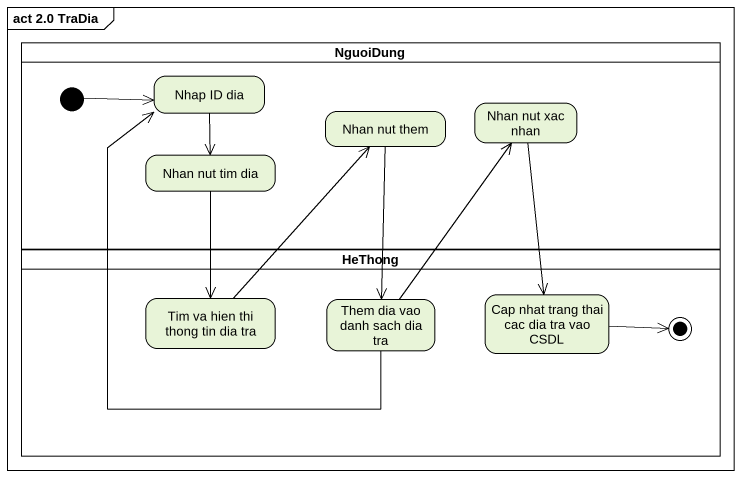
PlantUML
@startuml
mainframe act 2.0 TraDia
hide empty description
state NguoiDung <<partition>> {
  state "Nhap ID dia" as Nhap_ID_dia
  state "Nhan nut them" as Nhan_nut_them
  state "Nhan nut xac nhan" as Nhan_nut_xac_nhan
  state "Nhan nut tim dia" as Nhan_nut_tim_dia
  [*] -right-> Nhap_ID_dia
}
state HeThong <<partition>> {
  state "Tim va hien thi thong tin dia tra" as Tim_va_hien_thi_thong_tin
  state "Them dia vao danh sach dia tra" as Them_dia_vao_danh_sach_dia
  state "Cap nhat trang thai cac dia tra vao CSDL" as Cap_nhat_trang_thai_cac_dia
  Cap_nhat_trang_thai_cac_dia -right-> [*]
}
Nhap_ID_dia --> Nhan_nut_tim_dia
Nhan_nut_them --> Them_dia_vao_danh_sach_dia
Nhan_nut_xac_nhan --> Cap_nhat_trang_thai_cac_dia
Nhan_nut_tim_dia --> Tim_va_hien_thi_thong_tin
Tim_va_hien_thi_thong_tin -up-> Nhan_nut_them
Them_dia_vao_danh_sach_dia -up-> Nhap_ID_dia
Them_dia_vao_danh_sach_dia -up-> Nhan_nut_xac_nhan
@enduml
